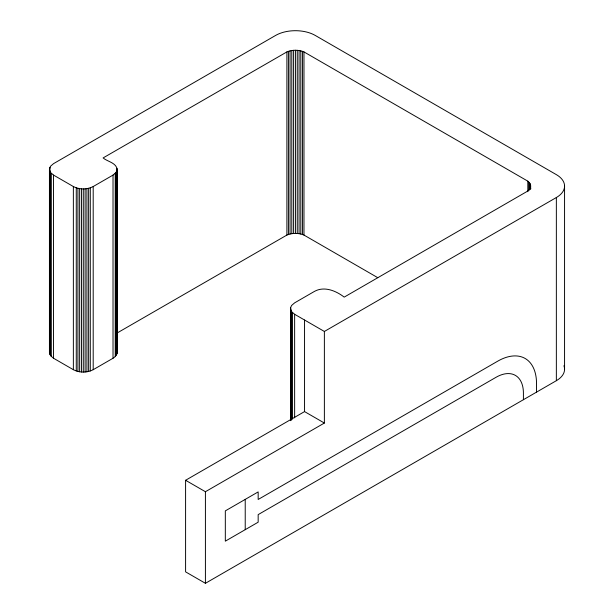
<?xml version="1.0" encoding="UTF-8"?>
<svg xmlns="http://www.w3.org/2000/svg" width="614" height="614" viewBox="0 0 614 614"><rect width="100%" height="100%" fill="white"/><g stroke="black" fill="none" stroke-linecap="round" stroke-linejoin="round"><path stroke-width="0.92" d="M530.719 188.958L530.243 183.993L527.825 181.161L303.968 51.914C298.581 49.68 292.279 49.68 286.892 51.914L103.106 157.928C107.343 161.635 116.284 162.679 117.128 169.372L117.005 353.587L115.248 356.573L113.022 358.254L93.198 369.697C87.111 372.875 79.444 372.875 73.365 369.697L53.541 358.254L50.501 355.629L49.435 352.528L49.435 169.372L50.501 166.271L53.541 163.646L275.602 35.443A28.037 16.187 0 0 1 315.258 35.443L556.353 174.637A28.037 16.187 0 0 1 556.353 197.531L556.353 380.688L205.414 583.3L185.589 571.857L185.589 480.278L304.552 411.595L324.376 423.038L324.376 331.46L556.353 197.531M49.435 352.528L49.911 350.433M117.128 169.372L116.061 172.473L113.022 175.097L93.198 186.541C87.111 189.718 79.444 189.718 73.365 186.541L53.541 175.097L50.501 172.473L49.435 169.372M290.529 419.807L290.652 307.514L291.596 305.473L294.636 302.848L314.46 291.397C324.33 285.909 336.042 290.813 344.201 297.122L527.825 191.015L529.652 189.181L530.719 186.088M117.182 332.965L286.892 235.07C292.279 232.836 298.581 232.836 303.968 235.07L377.756 277.674M185.589 480.278L205.414 491.722L324.376 423.038M290.529 308.566L291.596 311.666L294.636 314.291L324.376 331.46M117.005 351.469L117.128 352.528M564.565 186.088L564.565 369.237M536.529 392.131L536.529 383.627A54.938 31.721 -60 0 0 497.678 361.201L258.164 499.481L258.164 491.914L225.323 510.879L225.323 541.164L258.164 522.199L258.164 514.624L496.005 377.311A38.759 22.38 -60 0 1 523.412 393.137L523.412 399.706M530.603 185.029L530.603 189.058M530.243 183.993L530.243 188.782M529.652 182.987L529.652 189.703M528.838 182.036L528.838 190.67M527.825 181.161L527.825 191.706M304.552 320.017L304.552 411.595M303.968 51.914L303.968 235.07M302.441 51.323L302.441 234.479M300.799 50.855L300.799 234.011M299.056 50.517L299.056 233.673M297.26 50.31L297.26 233.466M295.426 50.241L295.426 233.397M294.636 314.291L294.636 417.858M293.599 50.31L293.599 233.466M292.41 312.618L292.41 419.055M291.803 50.517L291.803 233.673M291.596 311.666L291.596 420.022M291.005 310.661L291.005 419.984M290.652 307.514L290.652 420.667M290.061 50.855L290.061 234.011M288.419 51.323L288.419 234.479M286.892 51.914L286.892 235.07M245.224 499.382L245.224 529.667M205.414 491.722L205.414 583.3M117.005 168.313L117.005 353.587M116.652 171.467L116.652 354.623M116.061 172.473L116.061 355.629M115.248 173.417L115.248 356.573M113.022 175.097L113.022 358.254M93.198 186.541L93.198 369.697M90.289 187.83L90.289 370.986M88.646 188.298L88.646 371.455M86.912 188.636L86.912 371.792M85.108 188.843L85.108 372M83.281 188.912L83.281 372.069M81.447 188.843L81.447 372M79.651 188.636L79.651 371.792M77.917 188.298L77.917 371.455M76.274 187.83L76.274 370.986M73.365 186.541L73.365 369.697M53.541 175.097L53.541 358.254M51.315 173.417L51.315 356.573M50.501 172.473L50.501 355.629M49.911 167.277L49.911 354.623M49.55 168.313L49.55 353.587M563.905 365.737A28.037 16.187 0 0 1 556.353 380.688"/></g></svg>
